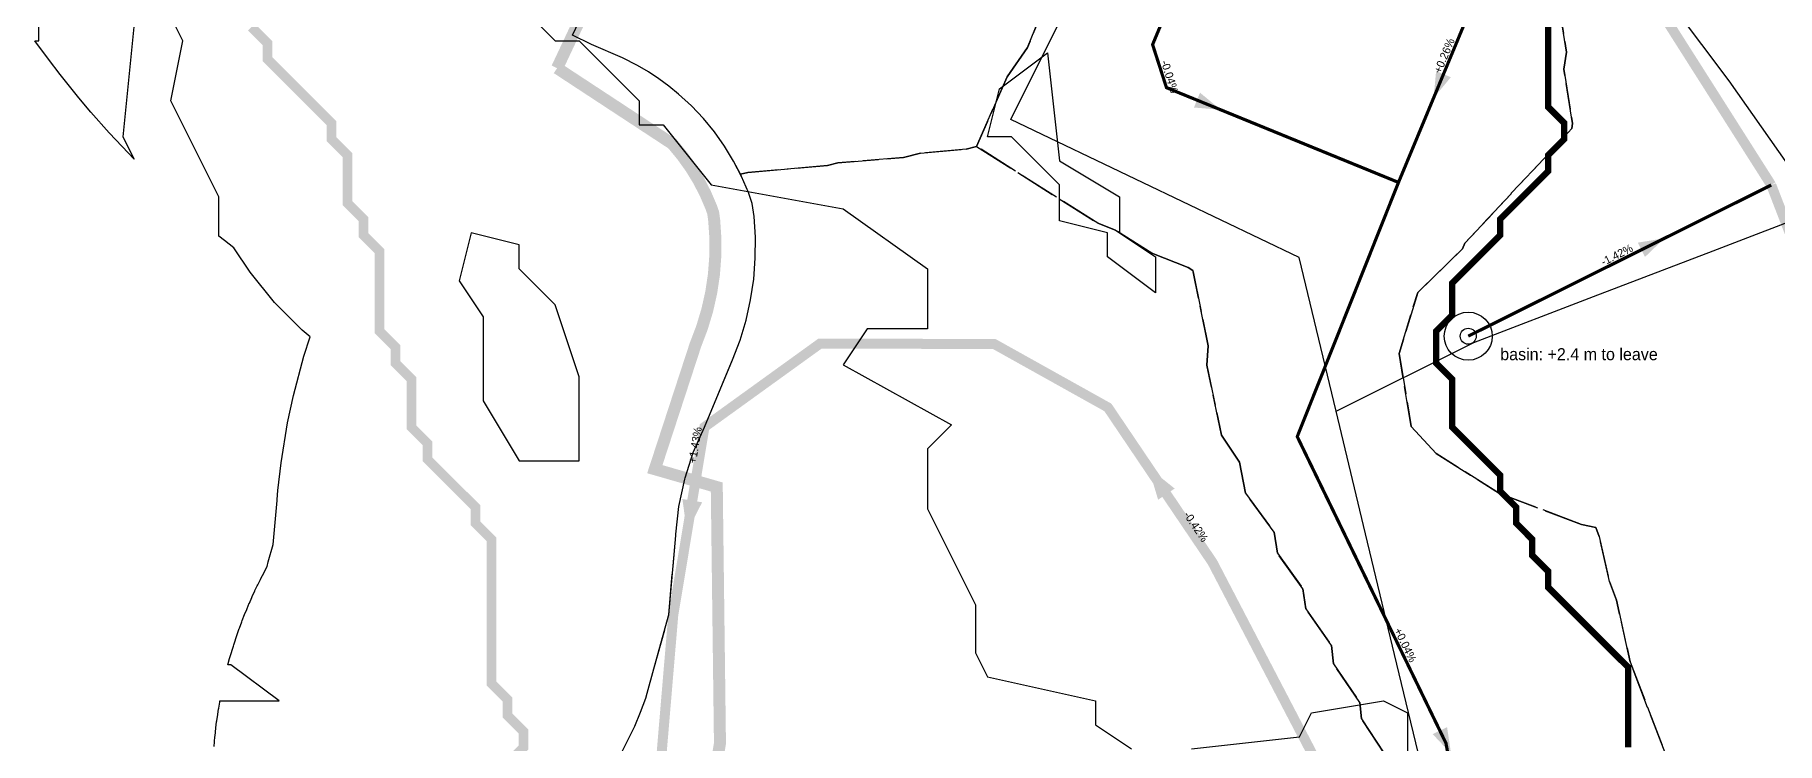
# Model space of a CAD drawing. Header units: metres. Extents: x 442821 to 452274, y 2561971 to 2571293.
# Drawn here: x 449937.8 to 450373.1, y 2569990.4 to 2570167.5 of the extents above; entities that cross this region are included whole.
import ezdxf
from ezdxf.enums import TextEntityAlignment as Align

# ---------------------------------------------------------------- set-up
doc = ezdxf.new("R2010")
doc.units = ezdxf.units.M
doc.header["$LTSCALE"] = 8
doc.linetypes.add('DASHDOT', pattern=[3.556, 2.54, -0.508, 0, -0.508])
doc.linetypes.add('DASHED', pattern=[1.524, 1.27, -0.254])
for name, color, linetype in [('A_ARROWS', 7, 'Continuous'), ('A_BASINS', 1, 'Continuous'), ('A_BUILT_2006', 252, 'Continuous'), ('A_CATCHMENTS', 7, 'Continuous'), ('A_ENVELOPE', 3, 'Continuous'), ('A_GRADIENT', 8, 'Continuous'), ('A_HEADS', 8, 'Continuous'), ('A_LATERAL', 7, 'Continuous'), ('A_MAIN_PIPE', 5, 'Continuous'), ('A_STREAMS', 5, 'Continuous'), ('A_SUBMAIN', 7, 'Continuous'), ('A_WADI', 4, 'Continuous')]:
    doc.layers.add(name, color=color, linetype=linetype)

msp = doc.modelspace()

# ---------------------------------------------------------------- linework, layer by layer
at = {"layer": 'A_ARROWS', "color": 1}
for points in [[(450287.31, 2570151.73), (450287.92, 2570158.41), (450291.61, 2570156.88)], [(450234.1, 2570148.74), (450227.42, 2570149.31), (450228.93, 2570153.01)], [(450291.65, 2569987.82), (450287.06, 2569992.71), (450290.66, 2569994.45)]]:
    msp.add_solid(points, dxfattribs=at)
at = {"layer": 'A_ARROWS', "color": 3}
msp.add_solid([(450344.95, 2570116.61), (450340.11, 2570111.96), (450338.33, 2570115.54)], dxfattribs=at)
at = {"layer": 'A_ARROWS', "color": 2}
for points in [[(450216.05, 2570059.32), (450222.6, 2570054.08), (450218.46, 2570051.29)], [(450100.74, 2570043.16), (450099.59, 2570051.46), (450104.52, 2570050.64)]]:
    msp.add_solid(points, dxfattribs=at)
at = {"layer": 'A_BASINS', "color": 1}
msp.add_circle((450295.94, 2570092.16), 6, dxfattribs=at)
at = {"layer": 'A_BUILT_2006', "color": 252}
for points in [[(450361.12, 2570155.94), (450333.54, 2570192.73)], [(450181.69, 2570146.3), (450194.04, 2570171.18), (450195.34, 2570173.8)], [(450383.83, 2570123.75), (450361.12, 2570155.94)], [(450214.7, 2570130.5), (450181.69, 2570146.3)], [(450253.71, 2570111.82), (450214.7, 2570130.5)], [(450357.15, 2570113.51), (450383.83, 2570123.75)], [(450262.93, 2570073.42), (450253.71, 2570111.82)], [(450327.27, 2570102.04), (450357.15, 2570113.51)], [(450297.36, 2570090.55), (450327.27, 2570102.04)], [(450262.93, 2570073.42), (450297.36, 2570090.55)], [(450269.79, 2570044.83), (450262.93, 2570073.42)], [(450277.53, 2570012.61), (450269.79, 2570044.83)], [(450286.32, 2569976.06), (450277.53, 2570012.61)]]:
    msp.add_lwpolyline(points, dxfattribs=at)
at = {"layer": 'A_CATCHMENTS', "color": 3, "linetype": 'DASHED'}
for points in [[(450191.11, 2570177.19), (450185.83, 2570164.3), (450180.75, 2570157.01), (450173.11, 2570139.58), (450170.49, 2570138.93), (450159.11, 2570137.91), (450154.87, 2570136.85), (450138.46, 2570135.47), (450135.87, 2570134.81), (450115.92, 2570133.08), (450114.1, 2570132.62), (450112.38, 2570135.94), (450110.12, 2570139.65), (450107.6, 2570143.2), (450104.85, 2570146.56), (450101.86, 2570149.71), (450098.66, 2570152.65), (450096.23, 2570154.63), (450093.71, 2570156.48), (450091.09, 2570158.19), (450088.4, 2570159.78), (450084.61, 2570161.71), (450076.87, 2570165.07), (450072.14, 2570167.36), (450076.39, 2570176.38)], [(450345.16, 2569988.01), (450336.38, 2570010.78), (450333.03, 2570026.14), (450331.21, 2570030.87), (450328.69, 2570042.09), (450327.84, 2570044.32), (450324.21, 2570045.12), (450303.76, 2570052.86), (450287.91, 2570062.82), (450281.7, 2570069.55), (450278.66, 2570087.8), (450283.32, 2570103.04), (450294.49, 2570114.03), (450295.08, 2570115.44), (450306.62, 2570127.62), (450306.78, 2570127.95), (450318.93, 2570140.85), (450319.05, 2570141.06), (450321.86, 2570144.06), (450321.96, 2570145.3), (450319.86, 2570158.93), (450320.48, 2570163.13), (450318.16, 2570177.84)]]:
    msp.add_lwpolyline(points, dxfattribs=at)
at = {"layer": 'A_CATCHMENTS', "color": 1, "linetype": 'DASHED'}
for points in [[(450275.18, 2569987.56), (450269.29, 2569996.51), (450268.85, 2570000.62), (450262.32, 2570010.25), (450261.75, 2570014.83), (450255.37, 2570024), (450254.65, 2570029.03), (450248.29, 2570037.93), (450247.43, 2570043.18), (450240.3, 2570052.92), (450238.76, 2570060.66), (450234.3, 2570067.46), (450230.61, 2570084.89), (450230.95, 2570089.71), (450227.24, 2570108.28), (450227.1, 2570108.6), (450225.96, 2570109.34), (450216.87, 2570112.88), (450207.77, 2570118.67), (450203.4, 2570120.37), (450173.11, 2570139.58), (450180.75, 2570157.01), (450185.83, 2570164.3), (450191.11, 2570177.19)], [(450318.16, 2570177.84), (450320.48, 2570163.13), (450319.86, 2570158.93), (450321.96, 2570145.3), (450321.86, 2570144.06), (450319.05, 2570141.06), (450318.93, 2570140.85), (450306.78, 2570127.95), (450306.62, 2570127.62), (450295.08, 2570115.44), (450294.49, 2570114.03), (450283.32, 2570103.04), (450278.66, 2570087.8), (450281.7, 2570069.55), (450287.91, 2570062.82), (450303.76, 2570052.86), (450324.21, 2570045.12), (450327.84, 2570044.32), (450328.69, 2570042.09), (450331.21, 2570030.87), (450333.03, 2570026.14), (450336.38, 2570010.78), (450345.16, 2569988.01)]]:
    msp.add_lwpolyline(points, dxfattribs=at)
at = {"layer": 'A_CATCHMENTS', "color": 2, "linetype": 'DASHED'}
msp.add_lwpolyline([(450084.33, 2569987.88), (450087.71, 2569994.65), (450089.1, 2569998.23), (450090.43, 2570001.7), (450090.79, 2570002.97), (450092.48, 2570008.98), (450096.13, 2570022.26), (450096.2, 2570022.52), (450097.92, 2570042.38), (450097.94, 2570042.68), (450098.7, 2570049.62), (450100.16, 2570056.44), (450100.26, 2570056.74), (450102.31, 2570063.07), (450105.11, 2570069.46), (450112.13, 2570086.23), (450113.99, 2570091.13), (450115.49, 2570096.14), (450116.63, 2570101.25), (450117.41, 2570106.43), (450117.81, 2570111.65), (450117.84, 2570116.89), (450117.5, 2570122.11), (450117.05, 2570125.36), (450116.1, 2570128.09), (450114.38, 2570132.08), (450114.1, 2570132.62), (450115.92, 2570133.08), (450135.87, 2570134.81), (450138.46, 2570135.47), (450154.87, 2570136.85), (450159.11, 2570137.91), (450170.49, 2570138.93), (450173.11, 2570139.58), (450203.4, 2570120.37), (450207.77, 2570118.67), (450216.87, 2570112.88), (450225.96, 2570109.34), (450227.1, 2570108.6), (450227.24, 2570108.28), (450230.95, 2570089.71), (450230.61, 2570084.89), (450234.3, 2570067.46), (450238.76, 2570060.66), (450240.3, 2570052.92), (450247.43, 2570043.18), (450248.29, 2570037.93), (450254.65, 2570029.03), (450255.37, 2570024), (450261.75, 2570014.83), (450262.32, 2570010.25), (450268.85, 2570000.62), (450269.29, 2569996.51), (450275.18, 2569987.56)], dxfattribs=at)
at = {"layer": 'A_ENVELOPE', "color": 3}
msp.add_lwpolyline([(450084.33, 2569987.88), (450087.71, 2569994.65), (450089.1, 2569998.23), (450090.43, 2570001.7), (450090.79, 2570002.97), (450092.48, 2570008.98), (450096.13, 2570022.26), (450096.2, 2570022.52), (450097.92, 2570042.38), (450097.94, 2570042.68), (450098.7, 2570049.62), (450100.16, 2570056.44), (450100.26, 2570056.74), (450102.31, 2570063.07), (450105.11, 2570069.46), (450112.13, 2570086.23), (450113.99, 2570091.13), (450115.49, 2570096.14), (450116.63, 2570101.25), (450117.41, 2570106.43), (450117.81, 2570111.65), (450117.84, 2570116.89), (450117.5, 2570122.11), (450117.05, 2570125.36), (450116.1, 2570128.09), (450114.38, 2570132.08), (450112.38, 2570135.94), (450110.12, 2570139.65), (450107.6, 2570143.2), (450104.85, 2570146.56), (450101.86, 2570149.71), (450098.66, 2570152.65), (450096.23, 2570154.63), (450093.71, 2570156.48), (450091.09, 2570158.19), (450088.4, 2570159.78), (450084.61, 2570161.71), (450076.87, 2570165.07), (450072.14, 2570167.36), (450076.39, 2570176.38)], dxfattribs=at)
at = {"layer": 'A_HEADS', "color": 3}
msp.add_circle((450295.94, 2570092.16), 2, dxfattribs=at)
at = {"layer": 'A_LATERAL', "color": 1, "linetype": 'DASHED', "const_width": 0.8}
for points in [[(450238.6, 2570216.79), (450217.08, 2570165.03), (450220.55, 2570154.27), (450278.52, 2570130.59)], [(450304.32, 2570192.69), (450278.52, 2570130.59)], [(450278.52, 2570130.59), (450253.22, 2570067.05), (450290.38, 2569990.44), (450300.13, 2569937.42), (450304.53, 2569891)]]:
    msp.add_lwpolyline(points, dxfattribs=at)
at = {"layer": 'A_LATERAL', "color": 3, "linetype": 'DASHDOT', "const_width": 0.8}
msp.add_lwpolyline([(450295.94, 2570092.16), (450371.66, 2570129.93)], dxfattribs=at)
at = {"layer": 'A_MAIN_PIPE', "color": 5, "const_width": 3}
for points in [[(450079.73, 2570183.48), (450068.28, 2570159.15)], [(450068.28, 2570159.15), (450097.12, 2570140.21), (450099.65, 2570137.12), (450101.76, 2570134.15), (450103.66, 2570131.04), (450105.33, 2570127.8), (450106.77, 2570124.45), (450107.28, 2570123), (450107.54, 2570121.1), (450107.84, 2570116.59), (450107.81, 2570112.07), (450107.47, 2570107.56), (450106.8, 2570103.09), (450105.81, 2570098.67), (450104.51, 2570094.34), (450102.84, 2570089.94), (450092.7, 2570058.92), (450108.18, 2570054.46), (450108.98, 2569990.37), (450096.64, 2569917.51)]]:
    msp.add_lwpolyline(points, dxfattribs=at)
at = {"layer": 'A_STREAMS', "color": 5}
for points, const_width in [([(449991.89, 2570169.43), (449995.89, 2570165.43), (449995.89, 2570161.43), (449999.89, 2570157.42), (450003.89, 2570153.42), (450007.89, 2570149.42), (450011.89, 2570145.42), (450011.89, 2570141.42), (450015.89, 2570137.42), (450015.89, 2570133.42), (450015.89, 2570129.41), (450015.89, 2570125.41), (450019.89, 2570121.41), (450019.89, 2570117.41), (450023.89, 2570113.41), (450023.89, 2570109.41), (450023.89, 2570105.41), (450023.89, 2570101.4), (450023.89, 2570097.4), (450023.89, 2570093.4), (450027.89, 2570089.4), (450027.89, 2570085.4), (450031.89, 2570081.4), (450031.89, 2570077.4), (450031.89, 2570073.4), (450031.89, 2570069.39), (450035.89, 2570065.39), (450035.89, 2570061.39), (450039.89, 2570057.39), (450043.9, 2570053.39), (450047.9, 2570049.39), (450047.9, 2570045.39), (450051.9, 2570041.38), (450051.9, 2570037.38), (450051.9, 2570033.38), (450051.9, 2570029.38), (450051.9, 2570025.38), (450051.9, 2570021.38), (450051.9, 2570017.38), (450051.9, 2570013.37), (450051.9, 2570009.37), (450051.9, 2570005.37), (450055.9, 2570001.37), (450055.9, 2569997.37), (450059.9, 2569993.37), (450059.9, 2569989.37), (450055.9, 2569985.36)], 2.4), ([(450315.93, 2570169.43), (450315.93, 2570165.43), (450315.93, 2570161.43), (450315.93, 2570157.42), (450315.93, 2570153.42), (450315.93, 2570149.42), (450319.93, 2570145.42), (450319.93, 2570141.42), (450315.93, 2570137.42), (450315.93, 2570133.42), (450311.93, 2570129.41), (450307.93, 2570125.41), (450303.93, 2570121.41), (450303.93, 2570117.41), (450299.93, 2570113.41), (450295.93, 2570109.41), (450291.93, 2570105.41), (450291.93, 2570101.4), (450291.93, 2570097.4), (450287.93, 2570093.4), (450287.93, 2570089.4), (450287.93, 2570085.4), (450291.93, 2570081.4), (450291.93, 2570077.4), (450291.93, 2570073.4), (450291.93, 2570069.39), (450295.93, 2570065.39), (450299.93, 2570061.39), (450303.93, 2570057.39), (450303.93, 2570053.39), (450307.93, 2570049.39), (450307.93, 2570045.39), (450311.93, 2570041.38), (450311.93, 2570037.38), (450315.93, 2570033.38), (450315.93, 2570029.38), (450319.93, 2570025.38), (450323.93, 2570021.38), (450327.93, 2570017.38), (450331.94, 2570013.37), (450335.94, 2570009.37), (450335.94, 2570005.37), (450335.94, 2570001.37), (450335.94, 2569997.37), (450335.94, 2569993.37), (450335.94, 2569989.37)], 1.6)]:
    msp.add_lwpolyline(points, dxfattribs=dict(at, const_width=const_width))
at = {"layer": 'A_SUBMAIN', "color": 3, "linetype": 'DASHED', "const_width": 2.5}
msp.add_lwpolyline([(450371.66, 2570129.93), (450332.39, 2570191.76), (450353.92, 2570306.69)], dxfattribs=at)
at = {"layer": 'A_SUBMAIN', "color": 3, "linetype": 'DASHDOT', "const_width": 2.5}
msp.add_lwpolyline([(450380.43, 2570107.19), (450371.66, 2570129.93)], dxfattribs=at)
at = {"layer": 'A_SUBMAIN', "color": 2, "const_width": 2.5}
msp.add_lwpolyline([(450177.69, 2570090.1), (450177.51, 2570090.2), (450133.99, 2570090.31), (450105.11, 2570069.46), (450097.31, 2570022.45), (450093.84, 2569981.25)], dxfattribs=at)
at = {"layer": 'A_SUBMAIN', "color": 2, "linetype": 'DASHDOT', "const_width": 2.5}
msp.add_lwpolyline([(450259.58, 2569982.77), (450232.06, 2570035.6), (450205.9, 2570074.36), (450177.69, 2570090.1)], dxfattribs=at)
at = {"layer": 'A_WADI', "color": 4}
for points in [[(449962.8, 2570172.01), (449959.8, 2570142.01), (449962.59, 2570136.44), (449959.57, 2570139.54), (449956.36, 2570143), (449951.81, 2570148.15), (449948.8, 2570151.72), (449944.11, 2570157.54), (449941.18, 2570161.36), (449937.79, 2570166.01), (449938.8, 2570166.01), (449938.8, 2570175.01)], [(449982.6, 2569989.65), (449982.68, 2569990.75), (449982.69, 2569990.81), (449982.8, 2569992.08), (449982.82, 2569992.28), (449983.03, 2569994.17), (449983.04, 2569994.3), (449983.22, 2569995.75), (449983.26, 2569996.02), (449983.48, 2569997.59), (449983.48, 2569997.65), (449983.69, 2569998.96), (449983.73, 2569999.23), (449983.98, 2570000.72), (449983.99, 2570000.76), (449984.04, 2570001.01), (449998.8, 2570001.01), (449986.8, 2570010.01), (449986.04, 2570010.01), (449986.11, 2570010.28), (449986.12, 2570010.33), (449986.47, 2570011.6), (449986.54, 2570011.86), (449986.99, 2570013.37), (449987, 2570013.43), (449987.4, 2570014.72), (449987.48, 2570014.98), (449987.9, 2570016.29), (449987.92, 2570016.34), (449988.43, 2570017.84), (449988.52, 2570018.1), (449988.88, 2570019.12), (449988.89, 2570019.16), (449989.5, 2570020.79), (449989.6, 2570021.06), (449990.19, 2570022.57), (449990.21, 2570022.62), (449990.72, 2570023.89), (449990.83, 2570024.14), (449991.37, 2570025.41), (449991.39, 2570025.46), (449991.99, 2570026.83), (449992.1, 2570027.08), (449992.76, 2570028.52), (449992.79, 2570028.57), (449993.36, 2570029.78), (449993.48, 2570030.03), (449994.15, 2570031.38), (449994.17, 2570031.43), (449994.64, 2570032.35), (449995.81, 2570034.61), (449996.12, 2570035.74), (449997.32, 2570040.09), (449998.3, 2570051.13), (449998.32, 2570051.31), (449998.54, 2570053.59), (449999.3, 2570060.52), (450000.92, 2570070.54), (450002.38, 2570077.37), (450005.01, 2570087.17), (450006.56, 2570091.99), (450004.57, 2570093.63), (449997.71, 2570100.57), (449991.56, 2570108.14), (449987.52, 2570114.23), (449985.19, 2570116.03), (449983.8, 2570117.16), (449983.8, 2570127.01), (449971.8, 2570151.01), (449974.8, 2570166.01), (449971.8, 2570172.01)], [(450058.8, 2570175.01), (450067.8, 2570166.01), (450073.8, 2570166.01), (450088.8, 2570151.01), (450088.8, 2570145.01), (450094.8, 2570145.01), (450106.8, 2570130.01), (450139.8, 2570124.01), (450160.8, 2570109.01), (450160.8, 2570094.01), (450145.8, 2570094.01), (450139.8, 2570085.01), (450166.8, 2570070.01), (450160.8, 2570064.01), (450160.8, 2570049.01), (450172.8, 2570025.01), (450172.8, 2570013.01), (450175.8, 2570007.01), (450202.8, 2570001.01), (450202.8, 2569995.01), (450211.8, 2569989.01)], [(450226.8, 2569989.01), (450253.8, 2569992.01), (450256.8, 2569998.01), (450274.8, 2570001.01), (450280.8, 2569998.01), (450280.8, 2569977.01)]]:
    msp.add_lwpolyline(points, dxfattribs=at)
for points in [[(450193.8, 2570136.01), (450208.8, 2570127.01), (450208.8, 2570118.01), (450217.8, 2570112.01), (450217.8, 2570103.01), (450205.8, 2570112.01), (450205.8, 2570118.01), (450193.8, 2570121.01), (450193.8, 2570130.01), (450181.8, 2570142.01), (450175.8, 2570142.01), (450178.8, 2570154.01), (450190.8, 2570163.01), (450193.8, 2570136.01)], [(450043.8, 2570106.01), (450049.8, 2570097.01), (450049.8, 2570076.01), (450058.8, 2570061.01), (450073.8, 2570061.01), (450073.8, 2570082.01), (450067.8, 2570100.01), (450058.8, 2570109.01), (450058.8, 2570115.01), (450046.8, 2570118.01), (450043.8, 2570106.01)]]:
    msp.add_lwpolyline(points, close=True, dxfattribs=at)

# ---------------------------------------------------------------- texts
at = {"layer": 'A_BASINS', "color": 1}
msp.add_text('basin: +2.4 m to leave', height=3, dxfattribs=at).set_placement((450303.94, 2570086.16))
at = {"layer": 'A_GRADIENT', "color": 1}
for s, rotation, p in [('+0.26%', 67.4422, (450291.42, 2570161.64)), ('-0.04%', -72.1229, (450219.83, 2570156.53)), ('+0.04%', -64.1237, (450278.82, 2570014.28))]:
    msp.add_text(s, height=2, rotation=rotation, dxfattribs=at).set_placement(p, align=Align.BOTTOM_CENTER)
at = {"layer": 'A_GRADIENT', "color": 3}
msp.add_text('-1.42%', height=2, rotation=26.5101, dxfattribs=at).set_placement((450333.8, 2570111.05), align=Align.BOTTOM_CENTER)
at = {"layer": 'A_GRADIENT', "color": 2}
for s, rotation, p in [('+1.43%', 80.5691, (450104.32, 2570064.69)), ('-0.42%', 304.028, (450226.61, 2570043.68))]:
    msp.add_text(s, height=2, rotation=rotation, dxfattribs=at).set_placement(p, align=Align.BOTTOM_CENTER)

doc.saveas('drawing.dxf')
